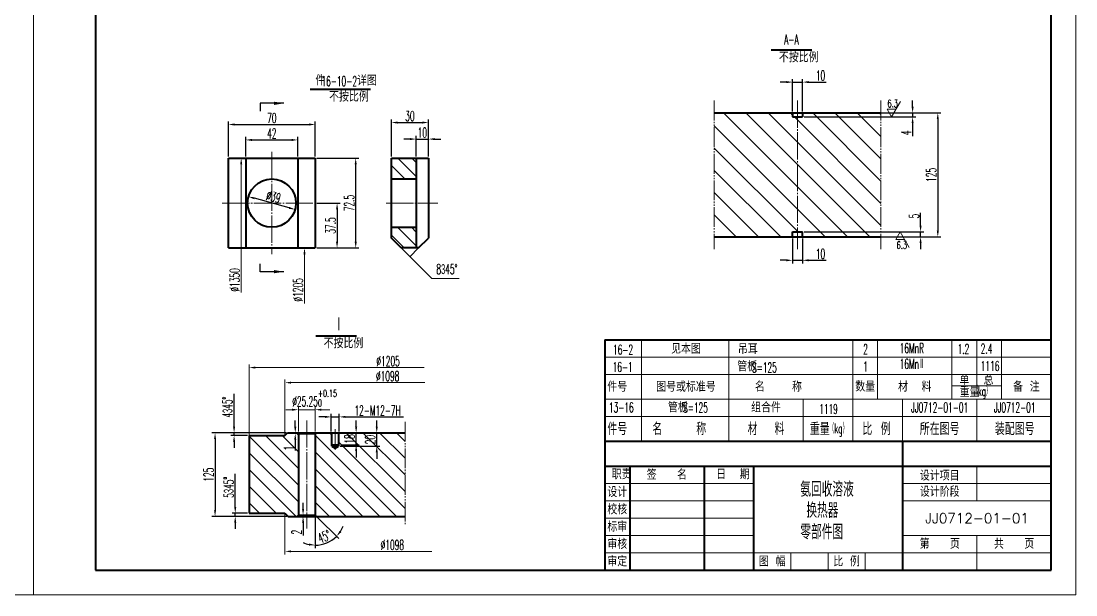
# Model space of a CAD drawing. Header units: millimetres. Extents: x 653 to 3278, y 1219 to 2187.
# Drawn here: x 1068.9 to 1494.4, y 1592.8 to 1824.4 of the extents above; entities that cross this region are included whole.
import ezdxf

# ---------------------------------------------------------------- set-up
doc = ezdxf.new("R2010")
doc.units = ezdxf.units.MM
doc.linetypes.add('JIS_08_11', pattern=[12.8, 11, -0.6, 0.6, -0.6])
doc.linetypes.add('JIS_09_08', pattern=[10.75, 8, -0.55, 0.55, -0.55, 0.55, -0.55])
for name, color, linetype, lineweight in [('图层1', 1, 'Continuous', 40), ('图层2', 4, 'JIS_08_11', 20), ('图层3', 2, 'Continuous', 20), ('图层5', 6, 'JIS_09_08', 20)]:
    doc.layers.add(name, color=color, linetype=linetype, lineweight=lineweight)
doc.styles.get("Standard").update_dxf_attribs({"font": 'romans.shx', "width": 0.55, "height": 4, "bigfont": 'gbcbig.shx'})
doc.styles.add('数字', font='romans.shx', dxfattribs={"width": 0.55, "height": 4, "bigfont": 'gbcbig.shx'})
doc.styles.add('文字', font='romans.shx', dxfattribs={"height": 4, "bigfont": 'gbcbig.shx'})
doc.styles.add('样式 2', font='romans.shx', dxfattribs={"width": 0.55, "height": 4, "bigfont": 'gbcbig.shx'})
doc.styles.add('样式 4', font='romans.shx', dxfattribs={"height": 6, "bigfont": 'gbcbig.shx'})
doc.dimstyles.new('副本ISO-25', dxfattribs={"dimtxt": 4, "dimasz": 2.5, "dimexe": 1.25, "dimexo": 0.625, "dimtad": 1, "dimdsep": 46, "dimtxsty": '样式 2', "dimcen": 2.5, "dimadec": 0, "dimazin": 0, "dimtp": 1, "dimtm": 0.5, "dimtfac": 1, "dimtmove": 0, "dimatfit": 1, "dimfxl": 1, "dimlwd": 25, "dimlwe": 25, "dimarcsym": 0})

# ---------------------------------------------------------------- blocks, each defined once
blk = doc.blocks.new('*D345')
at = {"layer": 'Defpoints', "color": 0}
for p in [(1187.5, 1782.64), (1152.5, 1769.05), (1187.5, 1769.05)]:
    blk.add_point(p, dxfattribs=at)
at = {"layer": '图层3', "color": 0, "lineweight": 25}
for p, q in [((1152.5, 1769.67), (1152.5, 1783.89)), ((1187.5, 1769.67), (1187.5, 1783.89)), ((1155, 1782.64), (1185, 1782.64))]:
    blk.add_line(p, q, dxfattribs=at)
at = {"layer": '图层3', "color": 0}
for points in [[(1155, 1783.06), (1155, 1782.22), (1152.5, 1782.64)], [(1185, 1783.06), (1185, 1782.22), (1187.5, 1782.64)]]:
    blk.add_solid(points, dxfattribs=at)
at = {"layer": '图层3', "color": 0, "insert": (1170, 1785.27), "char_height": 4, "attachment_point": 5, "style": '样式 2'}
blk.add_mtext('70', dxfattribs=at)
blk = doc.blocks.new('*D346')
at = {"layer": 'Defpoints', "color": 0}
for p in [(1180.5, 1776.41), (1159.5, 1769.05), (1180.5, 1769.05)]:
    blk.add_point(p, dxfattribs=at)
at = {"layer": '图层3', "color": 0, "lineweight": 25}
for p, q in [((1159.5, 1769.67), (1159.5, 1777.66)), ((1162, 1776.41), (1178, 1776.41)), ((1180.5, 1769.67), (1180.5, 1777.66))]:
    blk.add_line(p, q, dxfattribs=at)
at = {"layer": '图层3', "color": 0}
for points in [[(1162, 1776.82), (1162, 1775.99), (1159.5, 1776.41)], [(1178, 1776.82), (1178, 1775.99), (1180.5, 1776.41)]]:
    blk.add_solid(points, dxfattribs=at)
at = {"layer": '图层3', "color": 0, "insert": (1170, 1779.03), "char_height": 4, "attachment_point": 5, "style": '样式 2'}
blk.add_mtext('42', dxfattribs=at)
blk = doc.blocks.new('*D347')
at = {"layer": 'Defpoints', "color": 0}
for p in [(1160.6, 1753.52), (1179.4, 1748.33)]:
    blk.add_point(p, dxfattribs=at)
at = {"layer": '图层3', "color": 0, "lineweight": 25}
blk.add_line((1176.99, 1748.99), (1163.01, 1752.85), dxfattribs=at)
at = {"layer": '图层3', "color": 0}
for points in [[(1163.12, 1753.25), (1162.9, 1752.45), (1160.6, 1753.52)], [(1177.1, 1749.39), (1176.88, 1748.59), (1179.4, 1748.33)]]:
    blk.add_solid(points, dxfattribs=at)
at = {"layer": '图层3', "color": 0, "insert": (1170.7, 1753.45), "char_height": 4, "attachment_point": 5, "rotation": 344.5693, "style": '样式 2'}
blk.add_mtext('%%C39', dxfattribs=at)
blk = doc.blocks.new('*D348')
at = {"layer": 'Defpoints', "color": 0}
for p in [(1187.5, 1750.92), (1187.5, 1732.8), (1196.33, 1732.8)]:
    blk.add_point(p, dxfattribs=at)
at = {"layer": '图层3', "color": 0, "lineweight": 25}
for p, q in [((1188.13, 1750.92), (1197.58, 1750.92)), ((1196.33, 1748.42), (1196.33, 1735.3)), ((1188.13, 1732.8), (1197.58, 1732.8))]:
    blk.add_line(p, q, dxfattribs=at)
at = {"layer": '图层3', "color": 0}
for points in [[(1195.91, 1748.42), (1196.75, 1748.42), (1196.33, 1750.92)], [(1195.91, 1735.3), (1196.75, 1735.3), (1196.33, 1732.8)]]:
    blk.add_solid(points, dxfattribs=at)
at = {"layer": '图层3', "color": 0, "insert": (1193.71, 1741.86), "char_height": 4, "attachment_point": 5, "rotation": 90, "style": '样式 2'}
blk.add_mtext('37.5', dxfattribs=at)
blk = doc.blocks.new('*D349')
at = {"layer": 'Defpoints', "color": 0}
for p in [(1187.5, 1769.05), (1203.85, 1769.05), (1187.5, 1732.8)]:
    blk.add_point(p, dxfattribs=at)
at = {"layer": '图层3', "color": 0, "lineweight": 25}
for p, q in [((1188.13, 1769.05), (1205.1, 1769.05)), ((1203.85, 1735.3), (1203.85, 1766.55)), ((1188.13, 1732.8), (1205.1, 1732.8))]:
    blk.add_line(p, q, dxfattribs=at)
at = {"layer": '图层3', "color": 0}
for points in [[(1203.43, 1766.55), (1204.26, 1766.55), (1203.85, 1769.05)], [(1203.43, 1735.3), (1204.26, 1735.3), (1203.85, 1732.8)]]:
    blk.add_solid(points, dxfattribs=at)
at = {"layer": '图层3', "color": 0, "insert": (1201.22, 1750.92), "char_height": 4, "attachment_point": 5, "rotation": 90, "style": '样式 2'}
blk.add_mtext('72.5', dxfattribs=at)
blk = doc.blocks.new('*D350')
at = {"layer": 'Defpoints', "color": 0}
for p in [(1233.22, 1783.43), (1218.22, 1769.05), (1233.22, 1769.05)]:
    blk.add_point(p, dxfattribs=at)
at = {"layer": '图层3', "color": 0, "lineweight": 25}
for p, q in [((1218.22, 1769.67), (1218.22, 1784.68)), ((1220.72, 1783.43), (1230.72, 1783.43)), ((1233.22, 1769.67), (1233.22, 1784.68))]:
    blk.add_line(p, q, dxfattribs=at)
at = {"layer": '图层3', "color": 0}
for points in [[(1220.72, 1783.84), (1220.72, 1783.01), (1218.22, 1783.43)], [(1230.72, 1783.84), (1230.72, 1783.01), (1233.22, 1783.43)]]:
    blk.add_solid(points, dxfattribs=at)
at = {"layer": '图层3', "color": 0, "insert": (1225.72, 1786.05), "char_height": 4, "attachment_point": 5, "style": '样式 2'}
blk.add_mtext('30', dxfattribs=at)
blk = doc.blocks.new('*D351')
at = {"layer": 'Defpoints', "color": 0}
for p in [(1233.22, 1776.75), (1228.22, 1769.05), (1233.22, 1769.05)]:
    blk.add_point(p, dxfattribs=at)
at = {"layer": '图层3', "color": 0, "lineweight": 25}
for p, q in [((1225.72, 1776.75), (1223.22, 1776.75)), ((1228.22, 1769.67), (1228.22, 1778)), ((1228.22, 1776.75), (1233.22, 1776.75)), ((1233.22, 1769.67), (1233.22, 1778)), ((1235.72, 1776.75), (1238.22, 1776.75))]:
    blk.add_line(p, q, dxfattribs=at)
at = {"layer": '图层3', "color": 0}
for points in [[(1225.72, 1777.17), (1225.72, 1776.33), (1228.22, 1776.75)], [(1235.72, 1777.17), (1235.72, 1776.33), (1233.22, 1776.75)]]:
    blk.add_solid(points, dxfattribs=at)
at = {"layer": '图层3', "color": 0, "insert": (1230.72, 1779.37), "char_height": 4, "attachment_point": 5, "style": '样式 2'}
blk.add_mtext('10', dxfattribs=at)
blk = doc.blocks.new('*D352')
at = {"layer": 'Defpoints', "color": 0}
for p in [(1384.09, 1799.75), (1380.09, 1787.3), (1384.09, 1787.3)]:
    blk.add_point(p, dxfattribs=at)
at = {"layer": '图层3', "color": 0, "lineweight": 25}
for p, q in [((1380.09, 1787.92), (1380.09, 1801)), ((1384.09, 1787.92), (1384.09, 1801)), ((1377.59, 1799.75), (1375.09, 1799.75)), ((1380.09, 1799.75), (1384.09, 1799.75)), ((1386.59, 1799.75), (1393.59, 1799.75))]:
    blk.add_line(p, q, dxfattribs=at)
at = {"layer": '图层3', "color": 0}
for points in [[(1377.59, 1800.17), (1377.59, 1799.33), (1380.09, 1799.75)], [(1386.59, 1800.17), (1386.59, 1799.33), (1384.09, 1799.75)]]:
    blk.add_solid(points, dxfattribs=at)
at = {"layer": '图层3', "color": 0, "insert": (1391.34, 1802.38), "char_height": 4, "attachment_point": 5, "style": '样式 2'}
blk.add_mtext('10', dxfattribs=at)
blk = doc.blocks.new('*D353')
at = {"layer": 'Defpoints', "color": 0}
for p in [(1380.09, 1737.3), (1384.09, 1737.3), (1384.09, 1727.83)]:
    blk.add_point(p, dxfattribs=at)
at = {"layer": '图层3', "color": 0, "lineweight": 25}
for p, q in [((1380.09, 1736.67), (1380.09, 1726.58)), ((1384.09, 1736.67), (1384.09, 1726.58)), ((1377.59, 1727.83), (1375.09, 1727.83)), ((1380.09, 1727.83), (1384.09, 1727.83)), ((1386.59, 1727.83), (1393.59, 1727.83))]:
    blk.add_line(p, q, dxfattribs=at)
at = {"layer": '图层3', "color": 0}
for points in [[(1377.59, 1728.24), (1377.59, 1727.41), (1380.09, 1727.83)], [(1386.59, 1728.24), (1386.59, 1727.41), (1384.09, 1727.83)]]:
    blk.add_solid(points, dxfattribs=at)
at = {"layer": '图层3', "color": 0, "insert": (1391.34, 1730.45), "char_height": 4, "attachment_point": 5, "style": '样式 2'}
blk.add_mtext('10', dxfattribs=at)
blk = doc.blocks.new('*D354')
at = {"layer": 'Defpoints', "color": 0}
for p in [(1384.09, 1787.3), (1384.09, 1785.7), (1428.5, 1785.7)]:
    blk.add_point(p, dxfattribs=at)
at = {"layer": '图层3', "color": 0, "lineweight": 25}
for p, q in [((1428.5, 1789.8), (1428.5, 1792.3)), ((1384.71, 1787.3), (1429.75, 1787.3)), ((1428.5, 1787.3), (1428.5, 1785.7)), ((1384.71, 1785.7), (1429.75, 1785.7)), ((1428.5, 1783.2), (1428.5, 1777.88))]:
    blk.add_line(p, q, dxfattribs=at)
at = {"layer": '图层3', "color": 0}
for points in [[(1428.08, 1789.8), (1428.91, 1789.8), (1428.5, 1787.3)], [(1428.08, 1783.2), (1428.91, 1783.2), (1428.5, 1785.7)]]:
    blk.add_solid(points, dxfattribs=at)
at = {"layer": '图层3', "color": 0, "insert": (1425.87, 1779.29), "char_height": 4, "attachment_point": 5, "rotation": 90, "style": '样式 2'}
blk.add_mtext('4', dxfattribs=at)
blk = doc.blocks.new('*D355')
at = {"layer": 'Defpoints', "color": 0}
for p in [(1415.69, 1787.3), (1415.69, 1737.3), (1438.66, 1737.3)]:
    blk.add_point(p, dxfattribs=at)
at = {"layer": '图层3', "color": 0, "lineweight": 25}
for p, q in [((1416.31, 1787.3), (1439.91, 1787.3)), ((1438.66, 1784.8), (1438.66, 1739.8)), ((1416.31, 1737.3), (1439.91, 1737.3))]:
    blk.add_line(p, q, dxfattribs=at)
at = {"layer": '图层3', "color": 0}
for points in [[(1438.24, 1784.8), (1439.07, 1784.8), (1438.66, 1787.3)], [(1438.24, 1739.8), (1439.07, 1739.8), (1438.66, 1737.3)]]:
    blk.add_solid(points, dxfattribs=at)
at = {"layer": '图层3', "color": 0, "insert": (1436.03, 1762.3), "char_height": 4, "attachment_point": 5, "rotation": 90, "style": '样式 2'}
blk.add_mtext('125', dxfattribs=at)
blk = doc.blocks.new('*D356')
at = {"layer": 'Defpoints', "color": 0}
for p in [(1384.09, 1739.3), (1384.09, 1737.3), (1431.71, 1739.3)]:
    blk.add_point(p, dxfattribs=at)
at = {"layer": '图层3', "color": 0, "lineweight": 25}
for p, q in [((1431.71, 1741.8), (1431.71, 1747.01)), ((1384.71, 1739.3), (1432.96, 1739.3)), ((1384.71, 1737.3), (1432.96, 1737.3)), ((1431.71, 1737.3), (1431.71, 1739.3)), ((1431.71, 1734.8), (1431.71, 1732.3))]:
    blk.add_line(p, q, dxfattribs=at)
at = {"layer": '图层3', "color": 0}
for points in [[(1431.29, 1741.8), (1432.13, 1741.8), (1431.71, 1739.3)], [(1431.29, 1734.8), (1432.13, 1734.8), (1431.71, 1737.3)]]:
    blk.add_solid(points, dxfattribs=at)
at = {"layer": '图层3', "color": 0, "insert": (1429.09, 1745.65), "char_height": 4, "attachment_point": 5, "rotation": 90, "style": '样式 2'}
blk.add_mtext('5', dxfattribs=at)
blk = doc.blocks.new('*D357')
at = {"layer": 'Defpoints', "color": 0}
for p in [(1179.46, 1658.15), (1180.71, 1658.15), (1180.71, 1657.88)]:
    blk.add_point(p, dxfattribs=at)
at = {"layer": '图层3', "color": 0, "lineweight": 25}
for p, q in [((1179.46, 1660.65), (1179.46, 1663.15)), ((1180.08, 1658.15), (1178.21, 1658.15)), ((1180.08, 1657.88), (1178.21, 1657.88)), ((1179.46, 1658.15), (1179.46, 1657.88)), ((1179.46, 1655.38), (1179.46, 1651.11))]:
    blk.add_line(p, q, dxfattribs=at)
at = {"layer": '图层3', "color": 0}
for points in [[(1179.04, 1660.65), (1179.88, 1660.65), (1179.46, 1658.15)], [(1179.04, 1655.38), (1179.88, 1655.38), (1179.46, 1657.88)]]:
    blk.add_solid(points, dxfattribs=at)
at = {"layer": '图层3', "color": 0, "insert": (1176.83, 1652), "char_height": 4, "attachment_point": 5, "rotation": 90, "style": '样式 2'}
blk.add_mtext('1', dxfattribs=at)
blk = doc.blocks.new('*D358')
at = {"layer": 'Defpoints', "color": 0}
for p in [(1197.21, 1664.63), (1193.98, 1658.15), (1197.21, 1658.15)]:
    blk.add_point(p, dxfattribs=at)
at = {"layer": '图层3', "color": 0, "lineweight": 25}
for p, q in [((1191.48, 1664.63), (1188.98, 1664.63)), ((1193.98, 1658.78), (1193.98, 1665.88)), ((1193.98, 1664.63), (1197.21, 1664.63)), ((1197.21, 1658.78), (1197.21, 1665.88)), ((1199.71, 1664.63), (1223.16, 1664.63))]:
    blk.add_line(p, q, dxfattribs=at)
at = {"layer": '图层3', "color": 0}
for points in [[(1191.48, 1665.05), (1191.48, 1664.21), (1193.98, 1664.63)], [(1199.71, 1665.05), (1199.71, 1664.21), (1197.21, 1664.63)]]:
    blk.add_solid(points, dxfattribs=at)
at = {"layer": '图层3', "color": 0, "insert": (1212.68, 1667.25), "char_height": 4, "attachment_point": 5, "style": '样式 2'}
blk.add_mtext('12-M12-7H', dxfattribs=at)
blk = doc.blocks.new('*D359')
at = {"layer": 'Defpoints', "color": 0}
for p in [(1197.21, 1658.15), (1204.02, 1658.15), (1197.21, 1653.3)]:
    blk.add_point(p, dxfattribs=at)
at = {"layer": '图层3', "color": 0, "lineweight": 25}
for p, q in [((1204.02, 1660.65), (1204.02, 1663.15)), ((1197.84, 1658.15), (1205.27, 1658.15)), ((1204.02, 1653.3), (1204.02, 1658.15)), ((1197.84, 1653.3), (1205.27, 1653.3)), ((1204.02, 1650.8), (1204.02, 1648.3))]:
    blk.add_line(p, q, dxfattribs=at)
at = {"layer": '图层3', "color": 0}
for points in [[(1203.6, 1660.65), (1204.44, 1660.65), (1204.02, 1658.15)], [(1203.6, 1650.8), (1204.44, 1650.8), (1204.02, 1653.3)]]:
    blk.add_solid(points, dxfattribs=at)
at = {"layer": '图层3', "color": 0, "insert": (1201.39, 1655.73), "char_height": 4, "attachment_point": 5, "rotation": 90, "style": '样式 2'}
blk.add_mtext('18', dxfattribs=at)
blk = doc.blocks.new('*D360')
at = {"layer": 'Defpoints', "color": 0}
for p in [(1197.21, 1658.15), (1212.33, 1658.15), (1196.94, 1652.76)]:
    blk.add_point(p, dxfattribs=at)
at = {"layer": '图层3', "color": 0, "lineweight": 25}
for p, q in [((1212.33, 1660.65), (1212.33, 1663.15)), ((1197.84, 1658.15), (1213.58, 1658.15)), ((1212.33, 1652.76), (1212.33, 1658.15)), ((1197.57, 1652.76), (1213.58, 1652.76)), ((1212.33, 1650.26), (1212.33, 1647.76))]:
    blk.add_line(p, q, dxfattribs=at)
at = {"layer": '图层3', "color": 0}
for points in [[(1211.92, 1660.65), (1212.75, 1660.65), (1212.33, 1658.15)], [(1211.92, 1650.26), (1212.75, 1650.26), (1212.33, 1652.76)]]:
    blk.add_solid(points, dxfattribs=at)
at = {"layer": '图层3', "color": 0, "insert": (1209.71, 1655.46), "char_height": 4, "attachment_point": 5, "rotation": 90, "style": '样式 2'}
blk.add_mtext('20', dxfattribs=at)
blk = doc.blocks.new('*D361')
at = {"layer": 'Defpoints', "color": 0}
for p in [(1180.71, 1625), (1182.61, 1624.47), (1182.61, 1624.47)]:
    blk.add_point(p, dxfattribs=at)
at = {"layer": '图层3', "color": 0, "lineweight": 25}
for p, q in [((1182.61, 1627.5), (1182.61, 1630)), ((1181.33, 1625), (1183.86, 1625)), ((1181.99, 1624.47), (1181.36, 1624.47)), ((1182.61, 1625), (1182.61, 1624.47)), ((1182.61, 1621.97), (1182.61, 1616.75))]:
    blk.add_line(p, q, dxfattribs=at)
at = {"layer": '图层3', "color": 0}
for points in [[(1182.2, 1627.5), (1183.03, 1627.5), (1182.61, 1625)], [(1182.2, 1621.97), (1183.03, 1621.97), (1182.61, 1624.47)]]:
    blk.add_solid(points, dxfattribs=at)
at = {"layer": '图层3', "color": 0, "insert": (1179.99, 1618.11), "char_height": 4, "attachment_point": 5, "rotation": 90, "style": '样式 2'}
blk.add_mtext('2', dxfattribs=at)
blk = doc.blocks.new('*D362')
at = {"layer": 'Defpoints', "color": 0}
for p in [(1187.51, 1658.15), (1187.51, 1625), (1187.51, 1625), (1188.05, 1624.47), (1190.66, 1613.27)]:
    blk.add_point(p, dxfattribs=at)
at = {"layer": '图层3', "color": 0, "lineweight": 25}
for p, q in [((1187.51, 1624.38), (1187.51, 1611.61)), ((1188.5, 1624.02), (1196.99, 1615.53))]:
    blk.add_line(p, q, dxfattribs=at)
for start, end in [(326.8122, 338.6243), (246.3757, 258.1878), (270, 315)]:
    blk.add_arc((1187.51, 1625), 12.15, start, end, dxfattribs=at)
at = {"layer": '图层3', "color": 0}
for points in [[(1198, 1618.09), (1197.36, 1618.62), (1196.1, 1616.41)], [(1185.07, 1613.53), (1184.98, 1612.7), (1187.51, 1612.86)]]:
    blk.add_solid(points, dxfattribs=at)
at = {"layer": '图层3', "color": 0, "insert": (1191.12, 1616.31), "char_height": 4, "attachment_point": 5, "rotation": 22.5, "style": '样式 2'}
blk.add_mtext('45°', dxfattribs=at)
blk = doc.blocks.new('*D363')
at = {"layer": 'Defpoints', "color": 0}
for p in [(1154.78, 1658.15), (1160.87, 1657.08), (1176.37, 1658.15)]:
    blk.add_point(p, dxfattribs=at)
at = {"layer": '图层3', "color": 0, "lineweight": 25}
for p, q in [((1154.78, 1660.65), (1154.78, 1673.94)), ((1175.75, 1658.15), (1153.53, 1658.15)), ((1160.25, 1657.08), (1153.53, 1657.08)), ((1154.78, 1657.08), (1154.78, 1658.15)), ((1154.78, 1654.58), (1154.78, 1652.08))]:
    blk.add_line(p, q, dxfattribs=at)
at = {"layer": '图层3', "color": 0}
for points in [[(1154.37, 1660.65), (1155.2, 1660.65), (1154.78, 1658.15)], [(1154.37, 1654.58), (1155.2, 1654.58), (1154.78, 1657.08)]]:
    blk.add_solid(points, dxfattribs=at)
at = {"layer": '图层3', "color": 0, "insert": (1152.16, 1668.55), "char_height": 4, "attachment_point": 5, "rotation": 90, "style": '样式 2'}
blk.add_mtext('4{\\fUniversalMath1 BT|b0|i0|c2|p16;3}45%%D', dxfattribs=at)
blk = doc.blocks.new('*D364')
at = {"layer": 'Defpoints', "color": 0}
for p in [(1160.87, 1625.81), (1155.25, 1624.47), (1176.64, 1624.47)]:
    blk.add_point(p, dxfattribs=at)
at = {"layer": '图层3', "color": 0, "lineweight": 25}
for p, q in [((1155.25, 1628.31), (1155.25, 1641.6)), ((1160.25, 1625.81), (1154, 1625.81)), ((1155.25, 1624.47), (1155.25, 1625.81)), ((1176.01, 1624.47), (1154, 1624.47)), ((1155.25, 1621.97), (1155.25, 1619.47))]:
    blk.add_line(p, q, dxfattribs=at)
at = {"layer": '图层3', "color": 0}
for points in [[(1154.83, 1628.31), (1155.67, 1628.31), (1155.25, 1625.81)], [(1154.83, 1621.97), (1155.67, 1621.97), (1155.25, 1624.47)]]:
    blk.add_solid(points, dxfattribs=at)
at = {"layer": '图层3', "color": 0, "insert": (1152.63, 1636.21), "char_height": 4, "attachment_point": 5, "rotation": 90, "style": '样式 2'}
blk.add_mtext('5{\\fUniversalMath1 BT|b0|i0|c2|p16;3}45%%D', dxfattribs=at)
blk = doc.blocks.new('*D287')
at = {"layer": 'Defpoints', "color": 0}
for p in [(1160.87, 1658.15), (1147.11, 1624.47), (1160.87, 1624.47)]:
    blk.add_point(p, dxfattribs=at)
at = {"layer": '图层3', "color": 0, "lineweight": 25}
for p, q in [((1160.25, 1658.15), (1145.86, 1658.15)), ((1147.11, 1655.65), (1147.11, 1626.97)), ((1160.25, 1624.47), (1145.86, 1624.47))]:
    blk.add_line(p, q, dxfattribs=at)
at = {"layer": '图层3', "color": 0}
for points in [[(1146.69, 1655.65), (1147.53, 1655.65), (1147.11, 1658.15)], [(1146.69, 1626.97), (1147.53, 1626.97), (1147.11, 1624.47)]]:
    blk.add_solid(points, dxfattribs=at)
at = {"layer": '图层3', "color": 0, "insert": (1144.49, 1641.31), "char_height": 4, "attachment_point": 5, "rotation": 90, "style": '样式 2'}
blk.add_mtext('125', dxfattribs=at)

msp = doc.modelspace()

# ---------------------------------------------------------------- hatches: boundary and pattern name
at = {"layer": '图层3'}
h = msp.add_hatch(dxfattribs=at)
h.set_pattern_fill('ANSI31', color=256, scale=2, angle=90, style=0)
h.set_pattern_definition([(135, (166.387, 90.508), (-4.490128, -4.490128), [])])
h.paths.add_polyline_path([(1352.668, 1737.297), (1380.088, 1737.297), (1380.088, 1739.297), (1382.088, 1739.297), (1382.088, 1785.697), (1380.088, 1785.697), (1380.088, 1787.297), (1352.668, 1787.297)])
h.paths.add_polyline_path([(1352.668, 1787.297), (1348.489, 1787.297), (1348.489, 1737.297), (1352.668, 1737.297)])
h.paths.add_polyline_path([(1382.088, 1739.297), (1384.088, 1739.297), (1384.088, 1737.297), (1411.507, 1737.297), (1411.507, 1787.297), (1384.088, 1787.297), (1384.088, 1785.697), (1382.088, 1785.697)])
h.paths.add_polyline_path([(1415.686, 1787.297), (1411.507, 1787.297), (1411.507, 1737.297), (1415.686, 1737.297)])
h = msp.add_hatch(dxfattribs=at)
h.set_pattern_fill('ANSI31', color=256, scale=1.25, angle=90, style=0)
h.set_pattern_definition([(135, (137.9785, 90.5083), (-2.80633, -2.80633), [])])
h.paths.add_polyline_path([(1218.224, 1769.047), (1218.224, 1760.672), (1228.224, 1760.672), (1228.224, 1769.047)])
h.paths.add_polyline_path([(1218.224, 1741.172), (1218.224, 1736.797), (1222.224, 1732.797), (1228.224, 1732.797), (1228.224, 1741.172)])
h = msp.add_hatch(dxfattribs=at)
h.set_pattern_fill('ANSI31', color=256, scale=1.5, angle=90, style=0)
h.set_pattern_definition([(135, (127.4785, 90.5083), (-3.367596, -3.367596), [])])
h.paths.add_polyline_path([(1180.709, 1658.153), (1176.37, 1658.153), (1175.292, 1657.075), (1160.874, 1657.075), (1160.874, 1625.813), (1175.292, 1625.813), (1176.64, 1624.466), (1180.17, 1624.466), (1180.709, 1625.005)])
h.paths.add_polyline_path([(1223.731, 1658.153), (1197.211, 1658.153), (1197.211, 1653.302), (1196.942, 1653.302), (1196.942, 1652.763), (1195.594, 1651.985), (1194.247, 1652.763), (1194.247, 1653.302), (1193.977, 1653.302), (1193.977, 1658.153), (1187.514, 1658.153), (1187.514, 1625.005), (1188.053, 1624.466), (1223.731, 1624.466)])
h.paths.add_polyline_path([(1173.834, 1650.782), (1173.834, 1653.259), (1179.834, 1653.259), (1179.834, 1650.782)], flags=24)
h.paths.add_polyline_path([(1200.105, 1653.251), (1200.105, 1658.204), (1206.105, 1658.204), (1206.105, 1653.251)], flags=9)
h.paths.add_polyline_path([(1206.708, 1652.839), (1206.708, 1658.077), (1212.708, 1658.077), (1212.708, 1652.839)], flags=24)

# ---------------------------------------------------------------- linework, layer by layer
at = {"layer": '图层1'}
for p, q in [((1098.866, 2176.779), (1098.866, 1602.779)), ((1484.366, 1602.779), (1484.366, 2176.779)), ((1387.884, 1812.619), (1371.446, 1812.619)), ((1209.802, 1796.747), (1185.491, 1796.747)), ((1348.489, 1787.297), (1415.686, 1787.297)), ((1380.088, 1787.297), (1380.088, 1785.697)), ((1384.088, 1787.297), (1384.088, 1785.697)), ((1380.088, 1785.697), (1384.088, 1785.697)), ((1152.501, 1769.047), (1187.501, 1769.047)), ((1152.501, 1732.797), (1152.501, 1769.047)), ((1159.501, 1769.047), (1159.501, 1732.797)), ((1180.501, 1769.047), (1180.501, 1732.797)), ((1187.501, 1769.047), (1187.501, 1732.797)), ((1218.224, 1769.047), (1233.224, 1769.047)), ((1218.224, 1736.797), (1218.224, 1769.047)), ((1228.224, 1769.047), (1228.224, 1732.797)), ((1233.224, 1769.047), (1233.224, 1736.797)), ((1218.224, 1760.672), (1228.224, 1760.672)), ((1218.224, 1741.172), (1228.224, 1741.172)), ((1222.224, 1732.797), (1218.224, 1736.797)), ((1229.224, 1732.797), (1233.224, 1736.797)), ((1348.489, 1737.297), (1415.686, 1737.297)), ((1380.088, 1739.297), (1384.088, 1739.297)), ((1380.088, 1737.297), (1380.088, 1739.297)), ((1384.088, 1737.297), (1384.088, 1739.297)), ((1152.501, 1732.797), (1187.501, 1732.797)), ((1229.224, 1732.797), (1222.224, 1732.797)), ((1204.229, 1697.206), (1187.791, 1697.206)), ((1304.366, 1695.779), (1484.366, 1695.779)), ((1304.366, 1695.779), (1304.366, 1602.779)), ((1160.874, 1657.075), (1160.874, 1625.813)), ((1160.874, 1657.075), (1175.292, 1657.075)), ((1175.292, 1657.075), (1176.37, 1658.153)), ((1176.37, 1658.153), (1223.731, 1658.153)), ((1180.709, 1658.153), (1180.709, 1625.005)), ((1180.709, 1657.884), (1187.514, 1657.884)), ((1187.514, 1658.153), (1187.514, 1625.005)), ((1194.247, 1652.763), (1194.247, 1658.153)), ((1196.942, 1658.153), (1196.942, 1652.763)), ((1193.977, 1653.302), (1197.211, 1653.302)), ((1194.247, 1652.763), (1196.942, 1652.763)), ((1194.247, 1652.763), (1195.594, 1651.985)), ((1195.594, 1651.985), (1196.942, 1652.763)), ((1304.366, 1654.779), (1484.366, 1654.779)), ((1424.366, 1654.779), (1424.366, 1602.779)), ((1304.366, 1644.779), (1484.366, 1644.779)), ((1314.366, 1644.779), (1314.366, 1602.779)), ((1344.366, 1644.779), (1344.366, 1602.779)), ((1364.366, 1644.779), (1364.366, 1602.779)), ((1160.874, 1625.813), (1175.292, 1625.813)), ((1175.292, 1625.813), (1176.64, 1624.466)), ((1176.64, 1624.466), (1223.731, 1624.466)), ((1180.709, 1625.005), (1180.17, 1624.466)), ((1180.709, 1625.005), (1187.514, 1625.005)), ((1187.514, 1625.005), (1188.053, 1624.466)), ((1098.866, 1602.779), (1484.366, 1602.779)), ((1304.366, 1602.779), (1484.366, 1602.779))]:
    msp.add_line(p, q, dxfattribs=at)
msp.add_circle((1170.001, 1750.922), 9.75, dxfattribs=at)
at = {"layer": '图层2'}
for p, q in [((1382.088, 1792.297), (1382.088, 1732.297)), ((1170.001, 1771.547), (1170.001, 1730.297)), ((1150.001, 1750.922), (1190.001, 1750.922)), ((1216.153, 1750.922), (1236.972, 1750.922)), ((1184.112, 1663.226), (1184.112, 1619.518)), ((1195.594, 1659.67), (1195.594, 1651.396))]:
    msp.add_line(p, q, dxfattribs=at)
at = {"layer": '图层3'}
for p, q in [((1073.866, 2186.779), (1073.866, 1592.779)), ((1494.366, 1592.779), (1494.366, 2186.779)), ((1420.034, 1785.697), (1423.632, 1791.929)), ((1418.228, 1788.825), (1420.034, 1785.697)), ((1418.228, 1788.825), (1421.84, 1788.825)), ((1157.646, 1766.547), (1157.646, 1714.776)), ((1421.674, 1736.169), (1423.48, 1739.297)), ((1421.674, 1736.169), (1425.286, 1736.169)), ((1423.48, 1739.297), (1427.079, 1733.064)), ((1222.224, 1732.797), (1234.501, 1720.519)), ((1229.224, 1732.797), (1225.724, 1729.297)), ((1183.189, 1730.297), (1183.189, 1710.357)), ((1234.501, 1720.519), (1245.606, 1720.519)), ((1319.125, 1695.779), (1319.125, 1654.779)), ((1354.366, 1695.779), (1354.366, 1671.779)), ((1404.366, 1695.779), (1404.366, 1671.779)), ((1414.366, 1695.779), (1414.366, 1671.779)), ((1444.366, 1695.779), (1444.366, 1671.779)), ((1454.366, 1695.779), (1454.366, 1677.102)), ((1464.366, 1695.779), (1464.366, 1671.779)), ((1160.874, 1657.075), (1160.874, 1685.785)), ((1304.366, 1688.779), (1484.366, 1688.779)), ((1163.374, 1684.535), (1231.396, 1684.535)), ((1304.366, 1681.779), (1484.366, 1681.779)), ((1175.292, 1657.075), (1175.292, 1679.694)), ((1177.792, 1678.444), (1231.709, 1678.444)), ((1444.366, 1677.102), (1464.366, 1677.102)), ((1180.709, 1658.778), (1180.709, 1668.779)), ((1187.514, 1658.778), (1187.514, 1668.779)), ((1304.366, 1671.779), (1484.366, 1671.779)), ((1354.366, 1671.779), (1354.366, 1654.779)), ((1384.366, 1671.779), (1384.366, 1654.779)), ((1404.366, 1671.779), (1404.366, 1654.779)), ((1424.366, 1671.779), (1424.366, 1654.779)), ((1454.366, 1671.779), (1454.366, 1654.779)), ((1178.209, 1667.529), (1175.709, 1667.529)), ((1180.709, 1667.529), (1187.514, 1667.529)), ((1190.014, 1667.529), (1193.376, 1667.529)), ((1304.366, 1664.779), (1484.366, 1664.779)), ((1193.977, 1658.153), (1193.977, 1653.302)), ((1197.211, 1658.153), (1197.211, 1653.302)), ((1454.366, 1644.779), (1454.366, 1630.779)), ((1304.366, 1637.779), (1364.366, 1637.779)), ((1424.366, 1637.779), (1484.366, 1637.779)), ((1304.366, 1630.779), (1364.366, 1630.779)), ((1424.366, 1630.779), (1484.366, 1630.779)), ((1175.292, 1625.188), (1175.292, 1609.098)), ((1304.366, 1623.779), (1364.366, 1623.779)), ((1304.366, 1616.779), (1364.366, 1616.779)), ((1424.366, 1616.779), (1484.366, 1616.779)), ((1454.366, 1616.779), (1454.366, 1602.779)), ((1177.792, 1610.348), (1234.538, 1610.348)), ((1304.366, 1609.779), (1484.366, 1609.779)), ((1379.366, 1609.779), (1379.366, 1602.779)), ((1394.366, 1609.779), (1394.366, 1602.779)), ((1409.366, 1609.779), (1409.366, 1602.779)), ((653.366, 1592.779), (1494.366, 1592.779))]:
    msp.add_line(p, q, dxfattribs=at)
for points in [[(1157.229, 1766.547), (1158.062, 1766.547), (1157.646, 1769.047)], [(1182.772, 1730.297), (1183.605, 1730.297), (1183.189, 1732.797)], [(1163.374, 1684.952), (1163.374, 1684.119), (1160.874, 1684.535)], [(1177.792, 1678.861), (1177.792, 1678.027), (1175.292, 1678.444)], [(1178.209, 1667.945), (1178.209, 1667.112), (1180.709, 1667.529)], [(1190.014, 1667.945), (1190.014, 1667.112), (1187.514, 1667.529)], [(1177.792, 1610.765), (1177.792, 1609.931), (1175.292, 1610.348)]]:
    msp.add_solid(points, dxfattribs=at)
at = {"layer": '图层5'}
for p, q in [((1348.489, 1792.297), (1348.489, 1732.297)), ((1415.686, 1792.297), (1415.686, 1732.297)), ((1223.731, 1662.635), (1223.731, 1620.745))]:
    msp.add_line(p, q, dxfattribs=at)

# ---------------------------------------------------------------- texts
at = {"layer": '图层3'}
for s, insert, char_height, width, attachment_point, style in [('A-A', (1376.68, 1818.971), 4, 16.78952, 1, '数字'), ('不按比例', (1374.559, 1811.749), 4, 15.65979, 1, '文字'), ('件', (1187.57, 1802.503), 4, 37.26222, 1, '文字'), ('16-10-2', (1190.031, 1802.13), 4, 37.26222, 1, '数字'), ('详图', (1204.349, 1802.354), 4, 37.26222, 1, '文字'), ('不按比例', (1193.13, 1795.877), 4, 15.65979, 1, '文字'), ('6.3', (1418.348, 1792.639), 3.072, 10.84621, 1, '数字'), ('6.3', (1422.037, 1735.492), 3.072, 10.84621, 1, '数字'), ('8{\\fUniversalMath1 BT|b0|i0|c2|p16;3}45%%D', (1236.394, 1726.262), 4, 17.93727, 1, '数字'), ('不按比例', (1190.903, 1696.336), 4, 15.65979, 1, '文字'), ('16-2', (1311.708, 1691.765), 4, 10, 5, '数字'), ('见本图', (1337.061, 1692.114), 4, 30.33687, 5, '文字'), ('吊耳', (1358.016, 1694.042), 4, 60, 1, '文字'), ('2', (1408.586, 1693.956), 4, 60, 1, '数字'), ('16MnR', (1423.277, 1694.369), 4, 30, 1, '数字'), ('1.2', (1446.647, 1694.039), 4, 30, 1, '数字'), ('2.4', (1455.958, 1694.155), 4, 30, 1, '数字'), ('16-1', (1311.551, 1684.765), 4, 10, 5, '数字'), ('管板', (1357.79, 1687.042), 4, 60, 1, '文字'), ('S=125', (1363.724, 1686.569), 4, 60, 1, '数字'), ('1', (1408.586, 1686.956), 4, 60, 1, '数字'), ('16MnⅡ', (1423.277, 1688.03), 4, 30, 1, '数字'), ('1116', (1455.983, 1687.155), 4, 30, 1, '样式 2'), ('单', (1449.366, 1679.441), 4, 10, 5, '文字'), ('总', (1459.147, 1679.441), 4, 10, 5, '文字'), ('件号', (1309.366, 1676.779), 4, 10, 5, '文字'), ('图号或标准号', (1337.061, 1676.779), 4, 30.33687, 5, '文字'), ('名    称', (1374.366, 1676.779), 4, 60, 5, '文字'), ('数量', (1409.366, 1678.874), 4, 10, 2, '文字'), ('材  料', (1429.366, 1676.779), 4, 30, 5, '文字'), ('重量', (1451.504, 1674.647), 4, 20, 5, '文字'), ('（kg）', (1456.466, 1674.385), 3.8, 20, 5, '数字'), ('备 注', (1474.366, 1676.779), 4, 20, 5, '文字'), ('13-16', (1310.99, 1668.441), 4, 10, 5, '数字'), ('管板', (1329.811, 1668.441), 4, 40, 4, '文字'), ('S=125', (1335.927, 1670.376), 4, 60, 1, '样式 2'), ('组合件', (1369.366, 1668.441), 4, 30, 5, '文字'), ('1119', (1394.558, 1667.801), 4, 20, 5, '数字'), ('JJ0712-01-01', (1439.405, 1668.441), 4, 40.60933, 5, '数字'), ('JJ0712-01', (1469.681, 1668.441), 4, 30.41267, 5, '数字'), ('件号', (1309.366, 1659.779), 5, 10, 5, '文字'), ('名    称', (1334.366, 1659.779), 5, 40, 5, '文字'), ('材  料', (1369.366, 1659.779), 5, 30, 5, '文字'), ('重量', (1391.031, 1659.779), 5, 20, 5, '文字'), ('（kg）', (1398.556, 1659.349), 4, 20, 5, '样式 2'), ('比 例', (1413.933, 1659.779), 5, 20, 5, '文字'), ('所在图号', (1439.405, 1659.779), 5, 20, 5, '文字'), ('装配图号', (1469.681, 1659.779), 5, 20, 5, '文字'), ('职责', (1307.128, 1643.47), 4, 12.16, 1, '文字'), ('签   名', (1329.366, 1641.279), 4, 30, 5, '文字'), ('日  期', (1349.262, 1643.462), 4, 20, 1, '文字'), ('设计项目', (1439.426, 1640.921), 4, 30, 5, '文字'), ('氨回收溶液\\P ', (1383.176, 1638.402), 6, 43.68129, 1, '样式 4'), ('设计', (1309.366, 1634.279), 4, 10, 5, '文字'), ('设计阶段', (1439.426, 1634.397), 4, 30, 5, '文字'), ('校核', (1309.366, 1627.279), 4, 10, 5, '文字'), ('\\P 换热器\\P ', (1381.527, 1639.89), 6, 43.68129, 1, '样式 4'), ('JJ0712-01-01', (1433.581, 1625.744), 4, 42.24048, 1, '文字'), ('标审', (1309.366, 1620.279), 4, 10, 5, '文字'), ('\\P 零部件图', (1379.09, 1631.219), 6, 44.92887, 1, '样式 4'), ('审核', (1309.366, 1613.279), 4, 10, 5, '文字'), ('第   页', (1439.426, 1613.397), 4, 30, 5, '文字'), ('共   页', (1469.426, 1613.397), 4, 30, 5, '文字'), ('审定', (1309.366, 1606.279), 4, 10, 5, '文字'), ('图 幅', (1371.866, 1606.279), 4, 15, 5, '文字'), ('比 例', (1401.866, 1606.279), 4, 15, 5, '文字')]:
    msp.add_mtext(s, dxfattribs=dict(at, insert=insert, char_height=char_height, width=width, attachment_point=attachment_point, style=style))
at = {"layer": '图层3', "char_height": 4, "attachment_point": 5, "rotation": 90, "style": '数字'}
for s, insert in [('%%C1350', (1155.021, 1719.897)), ('%%C1205', (1180.564, 1715.898))]:
    msp.add_mtext(s, dxfattribs=dict(at, insert=insert))
at = {"layer": '图层3', "insert": (1195.375, 1705.031), "char_height": 6, "width": 20.84719, "attachment_point": 1}
msp.add_mtext('Ⅰ', dxfattribs=at)
at = {"layer": '图层3', "char_height": 4, "attachment_point": 5, "style": '数字'}
for s, insert in [('%%C1205', (1216.905, 1687.16)), ('%%C1098', (1216.725, 1681.069)), ('%%C25.25{\\H0.6978x;\\S+0.15^ 0;}', (1187.266, 1672.209)), ('%%C1098', (1218.61, 1612.973))]:
    msp.add_mtext(s, dxfattribs=dict(at, insert=insert))

# ---------------------------------------------------------------- dimensions: what is measured, and where the dimension line sits
at = {"layer": '图层3'}
for base, p1, p2, text, picture, middle in [((1384.088, 1799.751), (1380.088, 1787.297), (1384.088, 1787.297), '10', '*D352', (1391.336, 1802.376)), ((1187.501, 1782.641), (1152.501, 1769.047), (1187.501, 1769.047), '70', '*D345', (1170.001, 1785.266)), ((1233.224, 1783.426), (1218.224, 1769.047), (1233.224, 1769.047), '30', '*D350', (1225.724, 1786.051)), ((1180.501, 1776.408), (1159.501, 1769.047), (1180.501, 1769.047), '42', '*D346', (1170.001, 1779.033)), ((1233.224, 1776.749), (1228.224, 1769.047), (1233.224, 1769.047), '10', '*D351', (1230.724, 1779.374)), ((1384.088, 1727.827), (1380.088, 1737.297), (1384.088, 1737.297), '10', '*D353', (1391.336, 1730.452))]:
    dim = msp.add_linear_dim(base=base, p1=p1, p2=p2, text=text, dimstyle='副本ISO-25', dxfattribs=at)
    dim.commit()
    dim.dimension.update_dxf_attribs({"geometry": picture, "text_midpoint": middle})
for base, p1, p2, text, picture, middle in [((1428.496, 1785.697), (1384.088, 1787.297), (1384.088, 1785.697), '4', '*D354', (1425.871, 1779.286)), ((1438.656, 1737.297), (1415.686, 1787.297), (1415.686, 1737.297), '125', '*D355', (1436.031, 1762.297)), ((1203.846, 1769.047), (1187.501, 1732.797), (1187.501, 1769.047), '72.5', '*D349', (1201.221, 1750.922)), ((1196.331, 1732.797), (1187.501, 1750.922), (1187.501, 1732.797), '37.5', '*D348', (1193.706, 1741.859)), ((1431.711, 1739.297), (1384.088, 1737.297), (1384.088, 1739.297), '5', '*D356', (1429.086, 1745.655)), ((1154.782, 1658.153), (1160.874, 1657.075), (1176.37, 1658.153), '4{\\fUniversalMath1 BT|b0|i0|c2|p16;3}45%%D', '*D363', (1152.157, 1668.549)), ((1212.333, 1658.153), (1196.942, 1652.763), (1197.211, 1658.153), '20', '*D360', (1209.708, 1655.458)), ((1147.111, 1624.466), (1160.874, 1658.153), (1160.874, 1624.466), '125', '*D287', (1144.486, 1641.309)), ((1182.612, 1624.466), (1180.709, 1625.005), (1182.612, 1624.466), '2', '*D361', (1179.987, 1618.107))]:
    dim = msp.add_linear_dim(base=base, p1=p1, p2=p2, angle=90, text=text, dimstyle='副本ISO-25', dxfattribs=at)
    dim.commit()
    dim.dimension.update_dxf_attribs({"geometry": picture, "text_midpoint": middle})
dim = msp.add_diameter_dim_2p(p1=(1179.4, 1748.327), p2=(1160.603, 1753.516), text='%%C39', dimstyle='副本ISO-25', dxfattribs=at)
dim.commit()
dim.dimension.update_dxf_attribs({"geometry": '*D347', "text_midpoint": (1170.7, 1753.452)})
dim = msp.add_linear_dim(base=(1197.211, 1664.629), p1=(1193.977, 1658.153), p2=(1197.211, 1658.153), text='12-M12-7H', dimstyle='副本ISO-25', dxfattribs=at)
dim.commit()
dim.dimension.update_dxf_attribs({"geometry": '*D358', "text_midpoint": (1212.684, 1664.629), "dimtype": 160})
for base, p1, p2, text, picture, middle in [((1179.459, 1658.153), (1180.709, 1657.884), (1180.709, 1658.153), '1', '*D357', (1179.459, 1651.997)), ((1204.018, 1658.153), (1197.211, 1653.302), (1197.211, 1658.153), '18', '*D359', (1204.018, 1655.728)), ((1155.25, 1624.466), (1160.874, 1625.813), (1176.64, 1624.466), '5{\\fUniversalMath1 BT|b0|i0|c2|p16;3}45%%D', '*D364', (1155.25, 1636.209))]:
    dim = msp.add_linear_dim(base=base, p1=p1, p2=p2, angle=90, text=text, dimstyle='副本ISO-25', dxfattribs=at)
    dim.commit()
    dim.dimension.update_dxf_attribs({"geometry": picture, "text_midpoint": middle, "dimtype": 160})
dim = msp.add_angular_dim_2l(base=(1190.658, 1613.271), line1=((1187.514, 1625.005), (1188.053, 1624.466)), line2=((1187.514, 1658.153), (1187.514, 1625.005)), dimstyle='副本ISO-25', dxfattribs=at)
dim.commit()
dim.dimension.update_dxf_attribs({"geometry": '*D362', "text_midpoint": (1191.116, 1616.308)})

# ---------------------------------------------------------------- leaders
for points in [[(1174.833, 1791.194), (1165.291, 1791.194), (1165.291, 1788.074)], [(1174.833, 1723.236), (1165.291, 1723.236), (1165.291, 1726.356)]]:
    msp.add_leader(points, dimstyle='副本ISO-25', override={"dimasz": 4, "dimgap": 0.625, "dimtad": 0}, dxfattribs=at)

doc.saveas('drawing.dxf')
